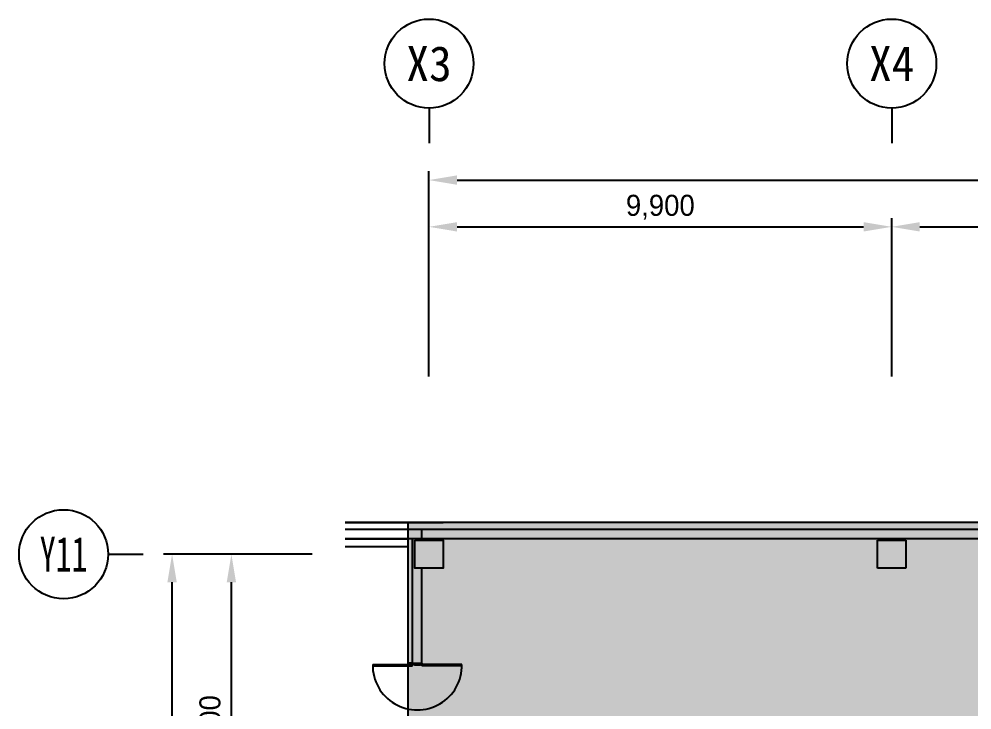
# Model space of a CAD drawing. Header units: millimetres. Extents: x 1710 to 94914, y 1329 to 63037.
# Drawn here: x 1710 to 22099, y 48265 to 63037 of the extents above; entities that cross this region are included whole.
import ezdxf
from ezdxf.enums import TextEntityAlignment as Align

# ---------------------------------------------------------------- set-up
doc = ezdxf.new("R2010")
doc.units = ezdxf.units.MM
doc.header["$LTSCALE"] = 120
doc.layers.add('ARCH', color=9, linetype='Continuous')
doc.layers.add('공사제외', color=5, linetype='Continuous')
doc.styles.add('돋움', font='')
doc.styles.add('울릉도l', font='')
doc.styles.get('돋움').set_extended_font_data('DotumChe')
doc.styles.get('울릉도l').set_extended_font_data('Dotum')
doc.dimstyles.new('HS-300', dxfattribs={"dimscale": 150, "dimtxt": 3, "dimasz": 4, "dimexe": 1.25, "dimexo": 2, "dimgap": 1, "dimtad": 1, "dimtoh": 1, "dimdec": 0, "dimlunit": 6, "dimtxsty": '울릉도l', "dimcen": 2.5, "dimclrd": 15, "dimclre": 15, "dimadec": 0, "dimazin": 0, "dimtfac": 1, "dimtdec": 0, "dimtmove": 0, "dimatfit": 3, "dimfxl": 0, "dimarcsym": 0})

# ---------------------------------------------------------------- blocks, each defined once
blk = doc.blocks.new('주열마킹$0$')
blk.add_line((0, 5), (0, 0))
blk.add_circle((0, 11.35), 6.35)
at = {"color": 3, "style": '돋움'}
blk.add_attdef('NO', text='', height=5, dxfattribs=at).set_placement((0, 11.35), align=Align.MIDDLE_CENTER)
blk = doc.blocks.new('*D21')
at = {"layer": 'ARCH', "color": 1, "lineweight": -2}
for p, q in [((7984, 51594, 0), (6066, 51594, 0)), ((6253, 44694, 0), (6253, 50994, 0)), ((7984, 44094, 0), (6066, 44094, 0))]:
    blk.add_line(p, q, dxfattribs=at)
at = {"layer": 'ARCH', "color": 1}
for points in [[(6153, 50994, 0), (6353, 50994, 0), (6253, 51594, 0)], [(6153, 44694, 0), (6353, 44694, 0), (6253, 44094, 0)]]:
    blk.add_solid(points, dxfattribs=at)
at = {"layer": 'ARCH', "color": 0, "insert": (5835, 47844, 0), "char_height": 450, "attachment_point": 5, "rotation": 90, "style": '울릉도l'}
blk.add_mtext('7,500', dxfattribs=at)
blk = doc.blocks.new('*U3')
blk.add_line((0, 5), (0, 0))
blk.add_circle((0, 11.35), 6.35)
at = {"color": 3, "style": '돋움'}
blk.add_attdef('NO', text='', height=5, dxfattribs=at).set_placement((0, 11.35), align=Align.MIDDLE_CENTER)
blk = doc.blocks.new('*D22')
at = {"layer": 'ARCH', "color": 1, "lineweight": -2}
for p, q in [((10481, 55394, 0), (10481, 58782, 0)), ((20381, 55394, 0), (20381, 58782, 0)), ((11081, 58594, 0), (19781, 58594, 0))]:
    blk.add_line(p, q, dxfattribs=at)
at = {"layer": 'ARCH', "color": 1}
for points in [[(11081, 58694, 0), (11081, 58494, 0), (10481, 58594, 0)], [(19781, 58694, 0), (19781, 58494, 0), (20381, 58594, 0)]]:
    blk.add_solid(points, dxfattribs=at)
at = {"layer": 'ARCH', "color": 0, "insert": (15431, 59013, 0), "char_height": 450, "attachment_point": 5, "style": '울릉도l'}
blk.add_mtext('9,900', dxfattribs=at)
blk = doc.blocks.new('*D23')
at = {"layer": 'ARCH', "color": 1, "lineweight": -2}
for p, q in [((20381, 55394, 0), (20381, 58782, 0)), ((30281, 55394, 0), (30281, 58782, 0)), ((20981, 58594, 0), (29681, 58594, 0))]:
    blk.add_line(p, q, dxfattribs=at)
at = {"layer": 'ARCH', "color": 1}
for points in [[(20981, 58694, 0), (20981, 58494, 0), (20381, 58594, 0)], [(29681, 58694, 0), (29681, 58494, 0), (30281, 58594, 0)]]:
    blk.add_solid(points, dxfattribs=at)
at = {"layer": 'ARCH', "color": 0, "insert": (25331, 59013, 0), "char_height": 450, "attachment_point": 5, "style": '울릉도l'}
blk.add_mtext('9,900', dxfattribs=at)
blk = doc.blocks.new('*D30')
at = {"layer": 'ARCH', "color": 1, "lineweight": -2}
for p, q in [((10481, 55694, 0), (10481, 59782, 0)), ((82581, 55394, 0), (82581, 59782, 0)), ((11081, 59594, 0), (81981, 59594, 0))]:
    blk.add_line(p, q, dxfattribs=at)
at = {"layer": 'ARCH', "color": 1}
for points in [[(11081, 59694, 0), (11081, 59494, 0), (10481, 59594, 0)], [(81981, 59694, 0), (81981, 59494, 0), (82581, 59594, 0)]]:
    blk.add_solid(points, dxfattribs=at)
at = {"layer": 'ARCH', "color": 0, "insert": (46531, 60013, 0), "char_height": 450, "attachment_point": 5, "style": '울릉도l'}
blk.add_mtext('72,100', dxfattribs=at)
blk = doc.blocks.new('*D32')
at = {"layer": 'ARCH', "color": 1, "lineweight": -2}
for p, q in [((6715, 51594, 0), (4797, 51594, 0)), ((4984, 9794, 0), (4984, 50994, 0)), ((6725, 9194, 0), (4797, 9194, 0))]:
    blk.add_line(p, q, dxfattribs=at)
at = {"layer": 'ARCH', "color": 1}
for points in [[(4884, 50994, 0), (5084, 50994, 0), (4984, 51594, 0)], [(4884, 9794, 0), (5084, 9794, 0), (4984, 9194, 0)]]:
    blk.add_solid(points, dxfattribs=at)
at = {"layer": 'ARCH', "color": 0, "insert": (4566, 30394, 0), "char_height": 450, "attachment_point": 5, "rotation": 90, "style": '울릉도l'}
blk.add_mtext('42,400', dxfattribs=at)

msp = doc.modelspace()

# ---------------------------------------------------------------- hatches: boundary and pattern name
at = {"layer": '공사제외', "linetype": 'Continuous'}
msp.add_hatch(color=253, dxfattribs=at).paths.add_polyline_path([(23571.3, 52274.1), (10031.3, 52274.1), (10031.3, 28344.3), (23571.3, 28344.3)])

# ---------------------------------------------------------------- linework, layer by layer
at = {"layer": 'ARCH', "color": 9}
for p, q in [((83261.3, 52274.2, 0), (8689.6, 52274.1, 0)), ((83261.3, 52274.2, 0), (8689.6, 52274.1, 0)), ((83261.3, 52274.2, 0), (8689.6, 52274.1, 0)), ((10331.3, 52124.1, 0), (8689.6, 52124.1, 0)), ((10331.3, 52124.1, 0), (8689.6, 52124.1, 0)), ((10331.3, 52124.1, 0), (8689.6, 52124.1, 0)), ((83111.3, 52124.2, 0), (10331.3, 52124.1, 0)), ((83111.3, 52124.2, 0), (10331.3, 52124.1, 0)), ((83111.3, 52124.2, 0), (10331.3, 52124.1, 0)), ((10331.3, 51924.1, 0), (10331.3, 52124.1, 0)), ((10331.3, 51924.1, 0), (10331.3, 52124.1, 0)), ((10331.3, 51924.1, 0), (10331.3, 52124.1, 0)), ((10331.3, 51924.1, 0), (8689.6, 51924.1, 0)), ((8689.6, 51924.1, 0), (10032, 51924.1, 0)), ((10331.3, 51924.1, 0), (8689.6, 51924.1, 0)), ((8689.6, 51924.1, 0), (10032, 51924.1, 0)), ((10331.3, 51924.1, 0), (8689.6, 51924.1, 0)), ((8689.6, 51924.1, 0), (10032, 51924.1, 0)), ((10131.3, 49265.1, 0), (10131.3, 51924.1, 0)), ((10131.3, 49265.1, 0), (10131.3, 51924.1, 0)), ((10131.3, 49265.1, 0), (10131.3, 51924.1, 0)), ((10131.3, 49265.1, 0), (10131.3, 51924.1, 0)), ((10131.3, 49265.1, 0), (10131.3, 51924.1, 0)), ((10131.3, 49265.1, 0), (10131.3, 51924.1, 0)), ((23781.3, 51924.1, 0), (10331.3, 51924.1, 0)), ((23781.3, 51924.1, 0), (10331.3, 51924.1, 0)), ((23781.3, 51924.1, 0), (10331.3, 51924.1, 0)), ((20081.3, 51894.2, 0), (20681.3, 51894.2, 0)), ((20081.3, 51294.2, 0), (20081.3, 51894.2, 0)), ((20081.3, 51894.2, 0), (20681.3, 51894.2, 0)), ((20081.3, 51294.2, 0), (20081.3, 51894.2, 0)), ((20681.3, 51894.2, 0), (20681.3, 51294.2, 0)), ((20681.3, 51894.2, 0), (20681.3, 51294.2, 0)), ((10331.3, 49265.1, 0), (10331.3, 51294.3, 0)), ((10331.3, 49265.1, 0), (10331.3, 51294.3, 0)), ((10331.3, 49265.1, 0), (10331.3, 51294.3, 0)), ((10331.3, 49265.1, 0), (10331.3, 51294.3, 0)), ((10331.3, 49265.1, 0), (10331.3, 51294.3, 0)), ((10331.3, 49265.1, 0), (10331.3, 51294.3, 0)), ((20681.3, 51294.2, 0), (20081.3, 51294.2, 0)), ((20681.3, 51294.2, 0), (20081.3, 51294.2, 0)), ((9276.5, 49235.1, 0), (10131.3, 49235.1, 0)), ((9276.5, 49235.1, 0), (10131.3, 49235.1, 0)), ((9276.5, 49235.1, 0), (10131.3, 49235.1, 0)), ((9276.5, 49235.1, 0), (10131.3, 49235.1, 0)), ((9276.5, 49235.1, 0), (10131.3, 49235.1, 0)), ((9276.5, 49235.1, 0), (10131.3, 49235.1, 0)), ((9276.5, 49205.1, 0), (10131.3, 49205.1, 0)), ((9276.5, 49205.1, 0), (10131.3, 49205.1, 0)), ((9276.5, 49205.1, 0), (10131.3, 49205.1, 0)), ((9276.5, 49205.1, 0), (10131.3, 49205.1, 0)), ((9276.5, 49205.1, 0), (10131.3, 49205.1, 0)), ((9276.5, 49205.1, 0), (10131.3, 49205.1, 0)), ((10131.3, 49265.1, 0), (10031.3, 49265.1, 0)), ((10131.3, 49265.1, 0), (10031.3, 49265.1, 0)), ((10131.3, 49265.1, 0), (10031.3, 49265.1, 0)), ((10131.3, 49265.1, 0), (10031.3, 49265.1, 0)), ((10131.3, 49265.1, 0), (10031.3, 49265.1, 0)), ((10131.3, 49265.1, 0), (10031.3, 49265.1, 0)), ((10131.3, 49265.1, 0), (10331.3, 49265.1, 0)), ((10131.3, 49265.1, 0), (10331.3, 49265.1, 0)), ((10131.3, 49265.1, 0), (10331.3, 49265.1, 0)), ((10131.3, 49265.1, 0), (10331.3, 49265.1, 0)), ((10131.3, 49265.1, 0), (10331.3, 49265.1, 0)), ((10131.3, 49265.1, 0), (10331.3, 49265.1, 0)), ((10131.3, 49205.1, 0), (10131.3, 49235.1, 0)), ((10131.3, 49205.1, 0), (10131.3, 49235.1, 0)), ((10131.3, 49205.1, 0), (10131.3, 49235.1, 0)), ((10131.3, 49205.1, 0), (10131.3, 49235.1, 0)), ((10131.3, 49205.1, 0), (10131.3, 49235.1, 0)), ((10131.3, 49205.1, 0), (10131.3, 49235.1, 0)), ((10331.3, 49205.1, 0), (10331.3, 49235.1, 0)), ((11186.2, 49235.1, 0), (10331.3, 49235.1, 0)), ((10331.3, 49205.1, 0), (10331.3, 49235.1, 0)), ((11186.2, 49235.1, 0), (10331.3, 49235.1, 0)), ((10331.3, 49205.1, 0), (10331.3, 49235.1, 0)), ((11186.2, 49235.1, 0), (10331.3, 49235.1, 0)), ((10331.3, 49205.1, 0), (10331.3, 49235.1, 0)), ((11186.2, 49235.1, 0), (10331.3, 49235.1, 0)), ((10331.3, 49205.1, 0), (10331.3, 49235.1, 0)), ((11186.2, 49235.1, 0), (10331.3, 49235.1, 0)), ((10331.3, 49205.1, 0), (10331.3, 49235.1, 0)), ((11186.2, 49235.1, 0), (10331.3, 49235.1, 0)), ((11186.2, 49205.1, 0), (10331.3, 49205.1, 0)), ((11186.2, 49205.1, 0), (10331.3, 49205.1, 0)), ((11186.2, 49205.1, 0), (10331.3, 49205.1, 0)), ((11186.2, 49205.1, 0), (10331.3, 49205.1, 0)), ((11186.2, 49205.1, 0), (10331.3, 49205.1, 0)), ((11186.2, 49205.1, 0), (10331.3, 49205.1, 0))]:
    msp.add_line(p, q, dxfattribs=at)
at = {"layer": 'ARCH', "color": 9, "elevation": 0}
for points in [[(8689.6, 52274.1), (10781.3, 52274.1)], [(8689.6, 52274.1), (10781.3, 52274.1)], [(8689.6, 52274.1), (10781.3, 52274.1)], [(10031.3, 51924.1), (10031.3, 49265.1)], [(10031.3, 51924.1), (10031.3, 49265.1)], [(10031.3, 51924.1), (10031.3, 49265.1)], [(10031.3, 51924.1), (10031.3, 49265.1)], [(10031.3, 51924.1), (10031.3, 49265.1)], [(10031.3, 51924.1), (10031.3, 49265.1)], [(10031.4, 51749.1), (8689.6, 51749.1)], [(10031.4, 51749.1), (8689.6, 51749.1)], [(10031.4, 51749.1), (8689.6, 51749.1)]]:
    msp.add_lwpolyline(points, dxfattribs=at)
for points in [[(10181.3, 51894.2), (10781.3, 51894.2), (10781.3, 51294.2), (10181.3, 51294.2)], [(10181.3, 51894.2), (10781.3, 51894.2), (10781.3, 51294.2), (10181.3, 51294.2)], [(10181.3, 51894.2), (10781.3, 51894.2), (10781.3, 51294.2), (10181.3, 51294.2)], [(10181.3, 51894.2), (10781.3, 51894.2), (10781.3, 51294.2), (10181.3, 51294.2)], [(10181.3, 51894.2), (10781.3, 51894.2), (10781.3, 51294.2), (10181.3, 51294.2)], [(10181.3, 51894.2), (10781.3, 51894.2), (10781.3, 51294.2), (10181.3, 51294.2)], [(10181.3, 51894.2), (10781.3, 51894.2), (10781.3, 51294.2), (10181.3, 51294.2)], [(10181.3, 51894.2), (10781.3, 51894.2), (10781.3, 51294.2), (10181.3, 51294.2)], [(10181.3, 51894.2), (10781.3, 51894.2), (10781.3, 51294.2), (10181.3, 51294.2)], [(10131.3, 49265.1), (10331.3, 49265.1), (10331.3, 49235.1), (10286.3, 49235.1), (10286.3, 49220.1), (10176.3, 49220.1), (10176.3, 49235.1), (10131.3, 49235.1)], [(10131.3, 49265.1), (10331.3, 49265.1), (10331.3, 49235.1), (10286.3, 49235.1), (10286.3, 49220.1), (10176.3, 49220.1), (10176.3, 49235.1), (10131.3, 49235.1)], [(10131.3, 49265.1), (10331.3, 49265.1), (10331.3, 49235.1), (10286.3, 49235.1), (10286.3, 49220.1), (10176.3, 49220.1), (10176.3, 49235.1), (10131.3, 49235.1)], [(10131.3, 49265.1), (10331.3, 49265.1), (10331.3, 49235.1), (10286.3, 49235.1), (10286.3, 49220.1), (10176.3, 49220.1), (10176.3, 49235.1), (10131.3, 49235.1)], [(10131.3, 49265.1), (10331.3, 49265.1), (10331.3, 49235.1), (10286.3, 49235.1), (10286.3, 49220.1), (10176.3, 49220.1), (10176.3, 49235.1), (10131.3, 49235.1)], [(10131.3, 49265.1), (10331.3, 49265.1), (10331.3, 49235.1), (10286.3, 49235.1), (10286.3, 49220.1), (10176.3, 49220.1), (10176.3, 49235.1), (10131.3, 49235.1)]]:
    msp.add_lwpolyline(points, close=True, dxfattribs=at)
at = {"layer": 'ARCH', "color": 9}
msp.add_arc((10231.3, 49220.1, 0), 955, 179.10005, 0.89995, dxfattribs=at)
msp.add_arc((10231.3, 49220.1, 0), 955, 179.10005, 0.89995, dxfattribs=at)
msp.add_arc((10231.3, 49220.1, 0), 955, 179.10005, 0.89995, dxfattribs=at)
msp.add_arc((10231.3, 49220.1, 0), 955, 179.10005, 0.89995, dxfattribs=at)
msp.add_arc((10231.3, 49220.1, 0), 955, 179.10005, 0.89995, dxfattribs=at)
msp.add_arc((10231.3, 49220.1, 0), 955, 179.10005, 0.89995, dxfattribs=at)
at = {"layer": '공사제외', "linetype": 'Continuous', "elevation": 0}
msp.add_lwpolyline([(23571.3, 52274.1), (10031.3, 52274.1), (10031.3, 28344.3), (23571.3, 28344.3)], close=True, dxfattribs=at)

# ---------------------------------------------------------------- block references
at = {"layer": 'ARCH', "color": 9, "xscale": 150, "yscale": 150, "zscale": 150}
for p, values in [((10482.1, 60381.8, 0), {'NO': 'X3'}), ((20382.1, 60381.8, 0), {'NO': 'X4'})]:
    msp.add_blockref('*U3', p, dxfattribs=at).add_auto_attribs(values)
at = {"layer": 'ARCH', "color": 9}
ref = msp.add_blockref('주열마킹$0$', (4364.9, 51594.2, 0), dxfattribs=dict(at, xscale=150, yscale=150, zscale=150, rotation=90))
ref.add_attrib('NO', 'Y11', dxfattribs={"layer": '0', "color": 3, "height": 750, "style": '돋움', "width": 0.7}).set_placement((2662.4, 51594.2, 0), align=Align.MIDDLE_CENTER)
ref = msp.add_blockref('주열마킹$0$', (4364.9, 51594.2, 0), dxfattribs=dict(at, xscale=150, yscale=150, zscale=150, rotation=90))
ref.add_attrib('NO', 'Y11', dxfattribs={"layer": '0', "color": 3, "height": 750, "style": '돋움', "width": 0.7}).set_placement((2662.4, 51594.2, 0), align=Align.MIDDLE_CENTER)

# ---------------------------------------------------------------- dimensions: what is measured, and where the dimension line sits
for base, p1, p2, picture, middle in [((82581.3, 59594.2, 0), (10481.3, 55394.2, 0), (82581.3, 55094.2, 0), '*D30', (46531.3, 60012.9, 0)), ((20381.3, 58594.2, 0), (10481.3, 55094.2, 0), (20381.3, 55094.2, 0), '*D22', (15431.3, 59012.9, 0)), ((30281.3, 58594.2, 0), (20381.3, 55094.2, 0), (30281.3, 55094.2, 0), '*D23', (25331.3, 59012.9, 0))]:
    dim = msp.add_linear_dim(base=base, p1=p1, p2=p2, dimstyle='HS-300', override={"dimclrd": 1, "dimclre": 1, "dimtmove": 1}, dxfattribs=at)
    dim.commit()
    dim.dimension.update_dxf_attribs({"geometry": picture, "text_midpoint": middle})
for base, p1, p2, picture, middle in [((4984.3, 51594.2, 0), (7025, 9194.2, 0), (7015.4, 51594.2, 0), '*D32', (4565.6, 30394.2, 0)), ((6253.2, 51594.2, 0), (8284.4, 44094.2, 0), (8284.4, 51594.2, 0), '*D21', (5834.5, 47844.2, 0))]:
    dim = msp.add_linear_dim(base=base, p1=p1, p2=p2, angle=90, dimstyle='HS-300', override={"dimclrd": 1, "dimclre": 1, "dimtmove": 1}, dxfattribs=at)
    dim.commit()
    dim.dimension.update_dxf_attribs({"geometry": picture, "text_midpoint": middle})

doc.saveas('drawing.dxf')
